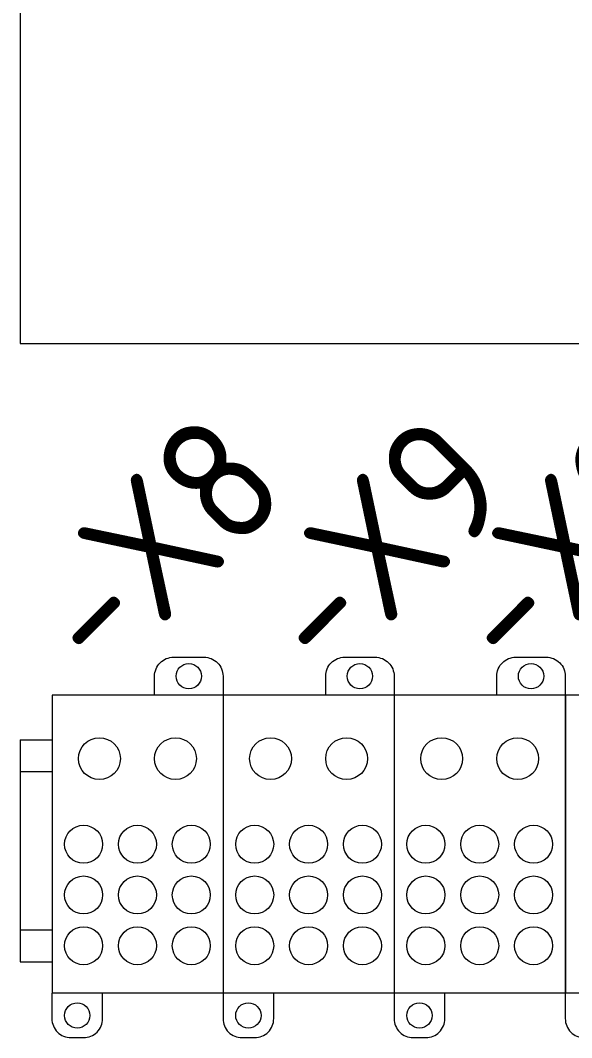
# Model space of a CAD drawing. Header units: millimetres. Extents: x 1359 to 3577, y 1336 to 3557.
# Drawn here: x 1601.1 to 1688.1, y 2527.1 to 2687.5 of the extents above; entities that cross this region are included whole.
import ezdxf

# ---------------------------------------------------------------- set-up
doc = ezdxf.new("R2010")
doc.units = ezdxf.units.MM
doc.layers.add('000-PI-Oprema', color=30, linetype='Continuous', lineweight=5)
doc.layers.add('002-PI-Kabelska kanalica', color=150, linetype='Continuous')
doc.styles.add('PI0', font='isocpeur.ttf', dxfattribs={"width": 0.9})

msp = doc.modelspace()

# ---------------------------------------------------------------- linework, layer by layer
at = {"layer": '000-PI-Oprema', "color": 0, "linetype": 'ByBlock', "lineweight": 0}
for points in [[(1622.25, 2581.08), (1622.25, 2584.08, -0.414214), (1625.25, 2587.08), (1630.05, 2587.08, -0.414214), (1633.05, 2584.08), (1633.05, 2581.08), (1633.05, 2534.08), (1606.05, 2534.08), (1606.05, 2530.08, 0.414214), (1609.05, 2527.08), (1611.05, 2527.08, 0.414214), (1614.05, 2530.08), (1614.05, 2534.08)], [(1649.25, 2581.08), (1649.25, 2584.08, -0.414214), (1652.25, 2587.08), (1657.05, 2587.08, -0.414214), (1660.05, 2584.08), (1660.05, 2581.08), (1660.05, 2534.08), (1633.05, 2534.08), (1633.05, 2530.08, 0.414214), (1636.05, 2527.08), (1638.05, 2527.08, 0.414214), (1641.05, 2530.08), (1641.05, 2534.08)], [(1676.25, 2581.08), (1676.25, 2584.08, -0.414214), (1679.25, 2587.08), (1684.05, 2587.08, -0.414214), (1687.05, 2584.08), (1687.05, 2581.08), (1687.05, 2534.08), (1660.05, 2534.08), (1660.05, 2530.08, 0.414214), (1663.05, 2527.08), (1665.05, 2527.08, 0.414214), (1668.05, 2530.08), (1668.05, 2534.08)], [(1703.25, 2581.08), (1703.25, 2584.08, -0.414214), (1706.25, 2587.08), (1711.05, 2587.08, -0.414214), (1714.05, 2584.08), (1714.05, 2581.08), (1714.05, 2534.08), (1687.05, 2534.08), (1687.05, 2530.08, 0.414214), (1690.05, 2527.08), (1692.05, 2527.08, 0.414214), (1695.05, 2530.08), (1695.05, 2534.08)]]:
    msp.add_lwpolyline(points, format="xyb", dxfattribs=at)
for points in [[(1633.07, 2581.08), (1606.07, 2581.08), (1606.07, 2534.08)], [(1660.07, 2581.08), (1633.07, 2581.08), (1633.07, 2534.08)], [(1687.07, 2581.08), (1660.07, 2581.08), (1660.07, 2534.08)], [(1714.07, 2581.08), (1687.07, 2581.08), (1687.07, 2534.08)]]:
    msp.add_lwpolyline(points, dxfattribs=at)
for centre, radius in [((1627.65, 2584.08), 2), ((1654.65, 2584.08), 2), ((1681.65, 2584.08), 2), ((1613.55, 2571.08), 3.3), ((1625.55, 2571.08), 3.3), ((1640.55, 2571.08), 3.3), ((1652.55, 2571.08), 3.3), ((1667.55, 2571.08), 3.3), ((1679.55, 2571.08), 3.3), ((1611.05, 2557.58), 3), ((1619.55, 2557.58), 3), ((1628.05, 2557.58), 3), ((1638.05, 2557.58), 3), ((1646.55, 2557.58), 3), ((1655.05, 2557.58), 3), ((1665.05, 2557.58), 3), ((1673.55, 2557.58), 3), ((1682.05, 2557.58), 3), ((1611.05, 2549.58), 3), ((1619.55, 2549.58), 3), ((1628.05, 2549.58), 3), ((1638.05, 2549.58), 3), ((1646.55, 2549.58), 3), ((1655.05, 2549.58), 3), ((1665.05, 2549.58), 3), ((1673.55, 2549.58), 3), ((1682.05, 2549.58), 3), ((1611.05, 2541.58), 3), ((1619.55, 2541.58), 3), ((1628.05, 2541.58), 3), ((1638.05, 2541.58), 3), ((1646.55, 2541.58), 3), ((1655.05, 2541.58), 3), ((1665.05, 2541.58), 3), ((1673.55, 2541.58), 3), ((1682.05, 2541.58), 3), ((1610.05, 2530.58), 2), ((1637.05, 2530.58), 2), ((1664.05, 2530.58), 2)]:
    msp.add_circle(centre, radius, dxfattribs=at)
at = {"layer": '002-PI-Kabelska kanalica', "color": 0, "linetype": 'ByBlock', "lineweight": 0}
for p, q in [((1601.07, 2696.56), (1601.07, 2636.56)), ((1601.07, 2636.56), (2416.07, 2636.56))]:
    msp.add_line(p, q, dxfattribs=at)
at = {"layer": '002-PI-Kabelska kanalica', "color": 0, "linetype": 'ByBlock', "lineweight": 0, "ltscale": 0.25}
for p, q in [((1601.07, 2574.06), (1601.07, 2539.06)), ((1601.07, 2574.06), (1606.07, 2574.06)), ((1601.07, 2569.06), (1606.07, 2569.06)), ((1601.07, 2544.06), (1606.07, 2544.06)), ((1601.07, 2539.06), (1606.07, 2539.06))]:
    msp.add_line(p, q, dxfattribs=at)

# ---------------------------------------------------------------- texts
at = {"layer": '002-PI-Kabelska kanalica', "color": 0, "linetype": 'ByBlock', "lineweight": 0, "style": 'PI0', "width": 0.9}
for s, p in [('-X26', (1679.69, 2582.94)), ('-X8', (1614.33, 2582.94)), ('-X9', (1650.01, 2582.94))]:
    msp.add_text(s, height=20, rotation=45, dxfattribs=at).set_placement(p)

doc.saveas('drawing.dxf')
